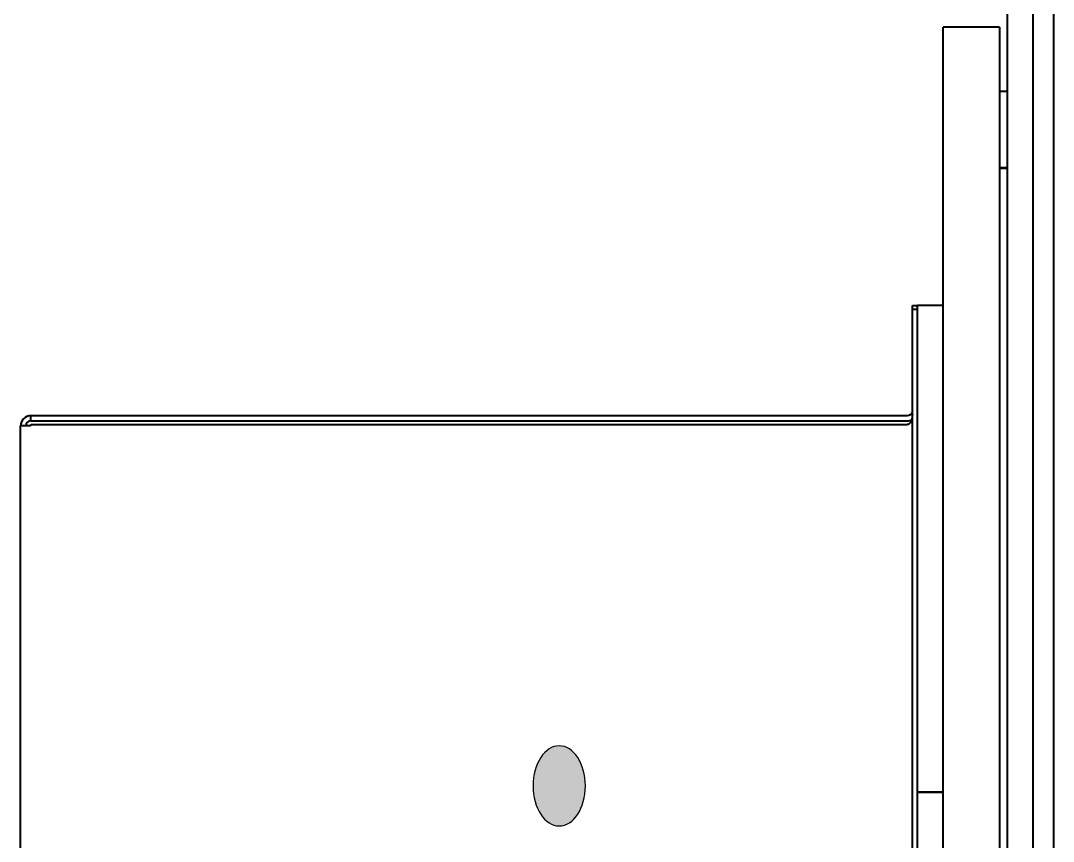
# Model space of a CAD drawing. Header units: millimetres. Extents: x 4969 to 37601, y -771 to 6478.
# Drawn here: x 18594.6 to 18997.6, y 5192.3 to 5512.7 of the extents above; entities that cross this region are included whole.
import ezdxf

# ---------------------------------------------------------------- set-up
doc = ezdxf.new("R2010")
doc.units = ezdxf.units.MM
doc.header["$LTSCALE"] = 7
doc.header["$MEASUREMENT"] = 0
doc.layers.get('0').update_dxf_attribs({"linetype": 'CONTINUOUS'})
doc.layers.add('가시적인 것(ISO)', color=3, linetype='CONTINUOUS', lineweight=40)

msp = doc.modelspace()

# ---------------------------------------------------------------- hatches: boundary and pattern name
h = msp.add_hatch(color=1)
edge = h.paths.add_edge_path()
edge.add_ellipse((18804.8, 5213.925), major_axis=(0, 15.643), ratio=0.6518913, start_angle=0, end_angle=360, ccw=False)

# ---------------------------------------------------------------- linework, layer by layer
at = {"extrusion": (0, 0, -1)}
msp.add_ellipse((18804.8, 5213.925), major_axis=(0, 15.643), ratio=0.6518913, start_param=-1.5707963, end_param=4.712389, dxfattribs=at)
at = {"layer": '가시적인 것(ISO)'}
for p, q in [((18979.629, 6112.706), (18979.629, 4912.706)), ((18989.629, 6102.706), (18989.629, 4922.706)), ((18997.629, 6094.706), (18997.629, 4930.706)), ((18976.629, 5510.206), (18954.629, 5510.206)), ((18954.629, 4912.706), (18954.629, 5510.206)), ((18976.629, 5510.206), (18976.629, 4912.706)), ((18976.629, 5485.206), (18979.629, 5485.206)), ((18979.629, 5455.206), (18976.629, 5455.206)), ((18979.629, 5455.006), (18976.629, 5455.006)), ((18942.629, 5400.041), (18942.629, 5401.456)), ((18942.629, 5401.456), (18944.629, 5401.456)), ((18944.629, 5211.456), (18944.629, 5401.456)), ((18954.629, 5401.456), (18944.629, 5401.456)), ((18942.629, 5400.041), (18944.629, 5400.041)), ((18942.629, 5022.87), (18942.629, 5400.041)), ((18944.629, 5022.87), (18944.629, 5400.041)), ((18940.629, 5358.456), (18598.629, 5358.456)), ((18598.629, 5356.456), (18598.629, 5358.456)), ((18598.629, 5356.456), (18940.629, 5356.456)), ((18598.629, 5354.456), (18594.629, 5354.456)), ((18594.629, 5068.456), (18594.629, 5354.456)), ((18598.629, 5355.041), (18940.629, 5355.041)), ((18598.629, 5354.456), (18598.629, 5355.041)), ((18954.629, 5211.456), (18944.629, 5211.456)), ((18944.629, 5021.456), (18944.629, 5211.456)), ((18944.629, 5211.456), (18954.629, 5211.456))]:
    msp.add_line(p, q, dxfattribs=at)
for centre, radius, start, end in [((18598.629, 5354.456), 4, 90, 180), ((18598.629, 5354.456), 2, 90, 180), ((18940.629, 5360.456), 4, 270, 294.5566)]:
    msp.add_arc(centre, radius, start, end, dxfattribs=at)
for points in [[(18942.629, 5360.456), (18942.629, 5359.796), (18942.278, 5359.146), (18941.726, 5358.783), (18941.402, 5358.571), (18941.016, 5358.456), (18940.629, 5358.456)], [(18942.629, 5359.041), (18942.629, 5357.721), (18942.278, 5356.421), (18941.726, 5355.697), (18941.402, 5355.272), (18941.016, 5355.041), (18940.629, 5355.041)]]:
    msp.add_open_spline(points, degree=3, knots=[-1.5707963, -1.5707963, -1.5707963, -1.5707963, -0.5807255, -0.5807255, -0.5807255, 0, 0, 0, 0], dxfattribs=at)

doc.saveas('drawing.dxf')
